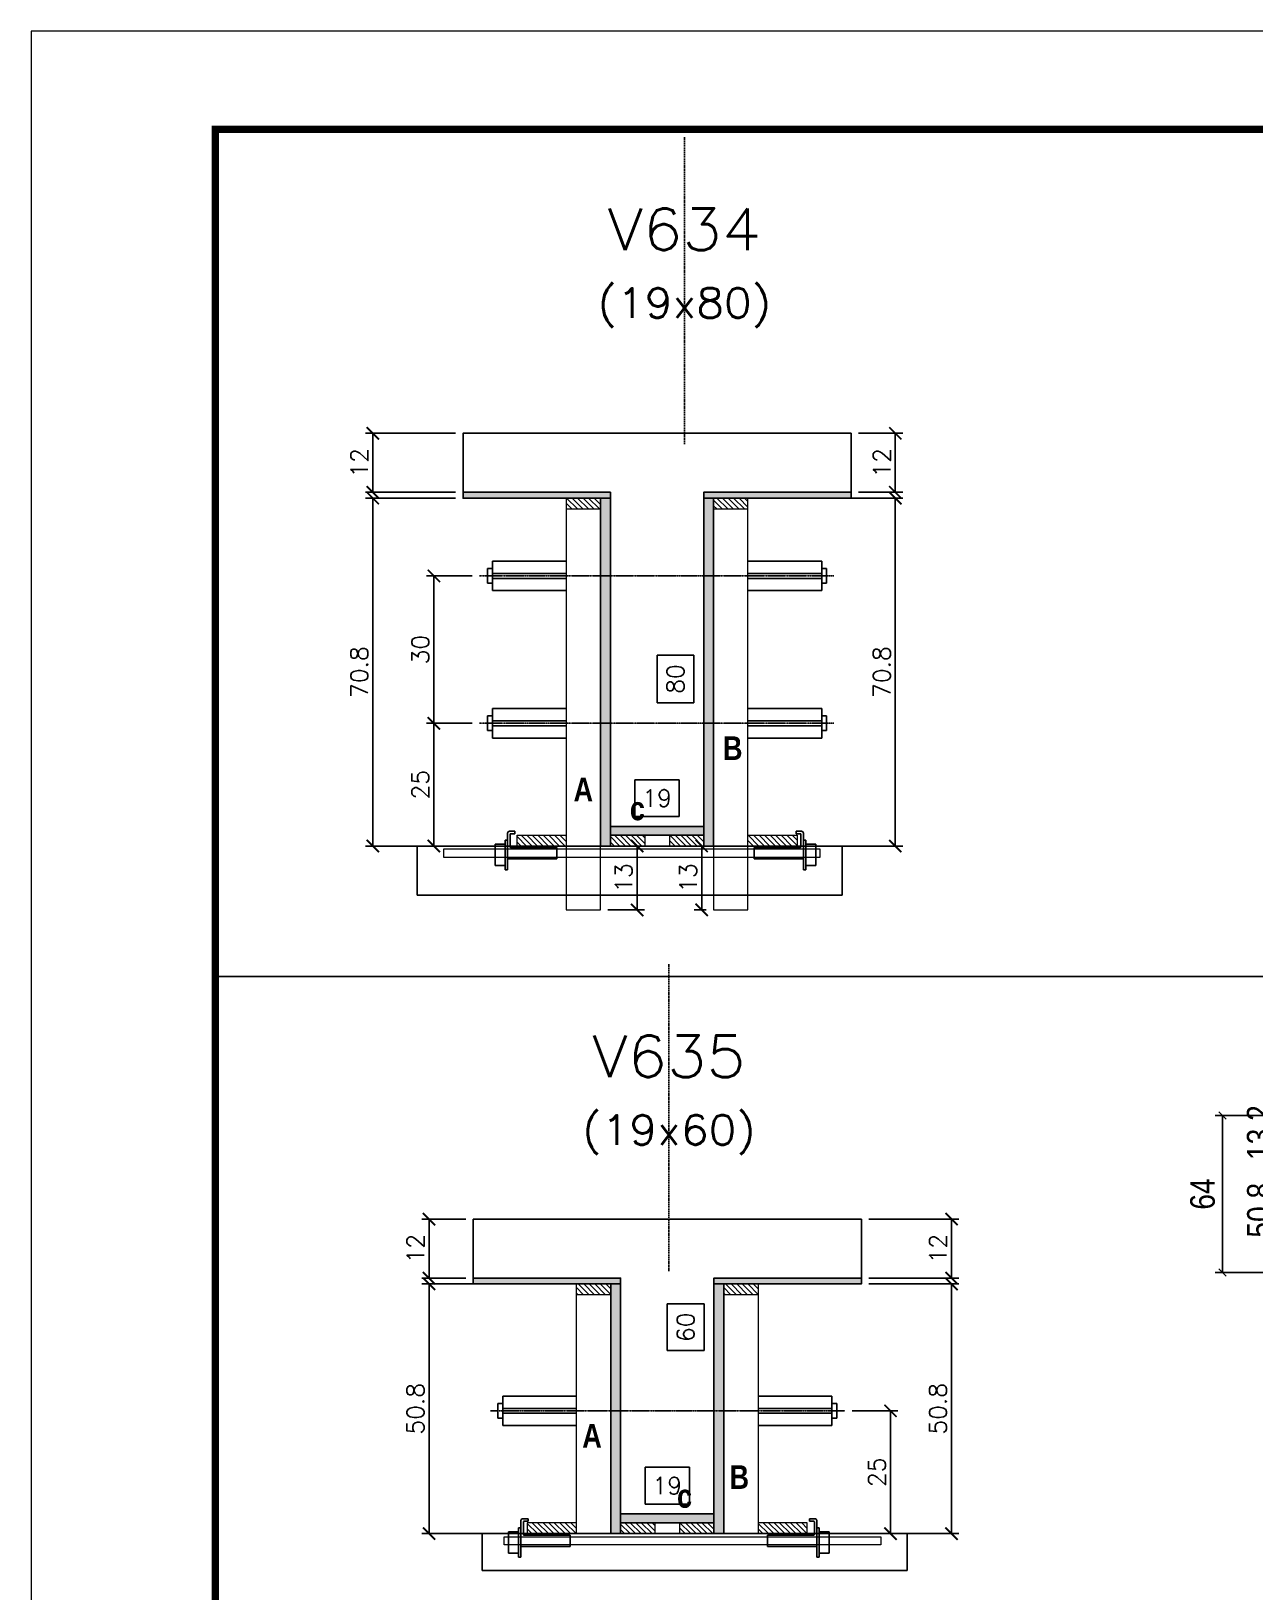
# Model space of a CAD drawing. Extents: x -20960 to -5926, y -2106 to 21915.
# Drawn here: x -10622 to -10124, y 10943 to 11578 of the extents above; entities that cross this region are included whole.
import ezdxf
from ezdxf.enums import TextEntityAlignment as Align

# ---------------------------------------------------------------- set-up
doc = ezdxf.new("R2010")
doc.units = 0
doc.linetypes.add('DASHED', pattern=[0.75, 0.5, -0.25])
doc.linetypes.add('HIDDEN', pattern=[0.375, 0.25, -0.125])
for name, color, linetype in [('barrote', 251, 'Continuous'), ('COTA', 241, 'Continuous'), ('Cota Seção (2x)', 4, 'Continuous'), ('detalhes', 4, 'Continuous'), ('Painéis', 200, 'Continuous'), ('presilha', 1, 'Continuous'), ('TENSOR', 3, 'Continuous'), ('Texto de Titulo', 7, 'Continuous'), ('Texto Qtd Sarr', 242, 'Continuous')]:
    doc.layers.add(name, color=color, linetype=linetype)
for name, color, linetype, lineweight in [('CONCRETO', 251, 'Continuous', 25), ('Folhas', 255, 'Continuous', 9), ('Hachura', 251, 'Continuous', 9), ('Madeira', 126, 'Continuous', 18), ('SARRAFO DE PRESSAO', 251, 'DASHED', 9), ('SCO-___-LAJ', 2, 'Continuous', 0), ('Texto Seção', 7, 'Continuous', 15)]:
    doc.layers.add(name, color=color, linetype=linetype, lineweight=lineweight)
doc.styles.add('COTA TECNICA', font='techl___.ttf', dxfattribs={"height": 10})
doc.styles.add('Romans', font='romans.shx')
doc.styles.add('TECNICA', font='techb___.ttf', dxfattribs={"height": 10})
doc.dimstyles.new('Cota Seção (2x)', dxfattribs={"dimtxt": 7, "dimasz": 5, "dimexe": 3, "dimexo": 3, "dimgap": 2, "dimtad": 3, "dimdec": 1, "dimlfac": 0.5, "dimzin": 12, "dimdsep": 46, "dimtxsty": 'Romans', "dimblk": 'ARCHTICK', "dimcen": 0, "dimclrd": 4, "dimclre": 4, "dimclrt": 1, "dimadec": 1, "dimazin": 3, "dimtfac": 1, "dimtdec": 1, "dimtmove": 0, "dimatfit": 3, "dimldrblk": 'OBLIQUE', "dimfxl": 1, "dimtolj": 1, "dimtzin": 12, "dimarcsym": 0})
doc.dimstyles.new('Cota Seção interna', dxfattribs={"dimtxt": 7, "dimasz": 6, "dimexe": 0.18, "dimexo": 2, "dimgap": -4, "dimtad": 3, "dimdec": 1, "dimlfac": 0.5, "dimzin": 12, "dimdsep": 46, "dimtxsty": 'Romans', "dimblk": 'ARCHTICK', "dimcen": 0.09, "dimse1": 1, "dimse2": 1, "dimsd1": 1, "dimsd2": 1, "dimclrd": 180, "dimclre": 5, "dimclrt": 1, "dimadec": 0, "dimazin": 3, "dimtfac": 1, "dimtdec": 1, "dimtofl": 0, "dimtmove": 0, "dimatfit": 3, "dimldrblk": 'ARCHTICK', "dimfxl": 1, "dimtolj": 1, "dimtzin": 0, "dimarcsym": 0})
doc.dimstyles.new('PAINEL', dxfattribs={"dimtxt": 10, "dimasz": 3, "dimexe": 3, "dimexo": 3, "dimgap": 3, "dimtad": 1, "dimdec": 1, "dimzin": 12, "dimdsep": 46, "dimtxsty": 'COTA TECNICA', "dimblk1": 'OBLIQUE', "dimblk2": 'OBLIQUE', "dimsah": 1, "dimcen": 0.9, "dimclrd": 4, "dimclre": 4, "dimclrt": 240, "dimadec": 1, "dimazin": 3, "dimtfac": 1, "dimtdec": 1, "dimtmove": 0, "dimatfit": 3, "dimfxl": 1, "dimtolj": 1, "dimtzin": 12, "dimarcsym": 0})

# ---------------------------------------------------------------- blocks, each defined once
blk = doc.blocks.new('9999999999')
at = {"layer": 'Folhas'}
blk.add_lwpolyline([(98138.98, 34190.21), (99623.98, 34190.21), (99623.98, 35240.21), (98138.98, 35240.21)], close=True, dxfattribs=at)
at = {"layer": 'Folhas', "color": 30, "const_width": 3}
blk.add_lwpolyline([(98213.98, 34230.21), (99583.98, 34230.21), (99583.98, 35200.21), (98213.98, 35200.21)], close=True, dxfattribs=at)
blk = doc.blocks.new('titulo1')
at = {"layer": 'Defpoints', "color": 252, "linetype": 'HIDDEN', "ltscale": 2}
blk.add_line((0, 0), (0, 125), dxfattribs=at)
at = {"layer": 'Defpoints', "style": 'Romans', "oblique": 15}
blk.add_attdef('FOLHA', text='', height=10, dxfattribs=at).set_placement((0, 15.58), align=Align.MIDDLE_CENTER)
at = {"layer": 'Texto Qtd Sarr', "color": 3, "style": 'Romans', "oblique": 15}
for tag, height, p in [('TITULO', 17, (0, 71.45)), ('SEÇÃO', 12, (0, 41.55))]:
    blk.add_attdef(tag, text='', height=height, dxfattribs=at).set_placement(p, align=Align.MIDDLE_CENTER)
blk = doc.blocks.new('_Oblique')
at = {"color": 0, "linetype": 'ByBlock', "lineweight": -2}
blk.add_line((-0.5, -0.5), (0.5, 0.5), dxfattribs=at)
blk = doc.blocks.new('*D1294')
at = {"layer": 'COTA', "color": 4, "linetype": 'ByBlock', "lineweight": -2, "transparency": 16777216}
for p, q in [((-10096.41, 11123.68), (-10116.85, 11123.68)), ((-10113.85, 11072.88), (-10113.85, 11123.68)), ((-10096.41, 11072.88), (-10116.85, 11072.88))]:
    blk.add_line(p, q, dxfattribs=at)
at = {"layer": 'Defpoints', "color": 0, "linetype": 'ByBlock', "transparency": 16777216}
for p in [(-10113.85, 11123.68), (-10093.41, 11123.68), (-10093.41, 11072.88)]:
    blk.add_point(p, dxfattribs=at)
at = {"layer": 'COTA', "color": 4, "linetype": 'ByBlock', "lineweight": -2, "transparency": 16777216, "xscale": 3, "yscale": 3, "zscale": 3}
for p, rotation in [((-10113.85, 11123.68), 90), ((-10113.85, 11072.88), 270)]:
    blk.add_blockref('_Oblique', p, dxfattribs=dict(at, rotation=rotation))
at = {"layer": 'COTA', "color": 240, "linetype": 'ByBlock', "transparency": 16777216, "insert": (-10121.98, 11098.28), "char_height": 10, "attachment_point": 5, "rotation": 90, "style": 'COTA TECNICA'}
blk.add_mtext('\\A1;50.8', dxfattribs=at)
blk = doc.blocks.new('*D1295')
at = {"layer": 'COTA', "color": 4, "linetype": 'ByBlock', "lineweight": -2, "transparency": 16777216}
for p, q in [((-10096.41, 11136.88), (-10116.85, 11136.88)), ((-10113.85, 11123.68), (-10113.85, 11136.88)), ((-10096.41, 11123.68), (-10116.85, 11123.68))]:
    blk.add_line(p, q, dxfattribs=at)
at = {"layer": 'Defpoints', "color": 0, "linetype": 'ByBlock', "transparency": 16777216}
for p in [(-10113.85, 11136.88), (-10093.41, 11136.88), (-10093.41, 11123.68)]:
    blk.add_point(p, dxfattribs=at)
at = {"layer": 'COTA', "color": 4, "linetype": 'ByBlock', "lineweight": -2, "transparency": 16777216, "xscale": 3, "yscale": 3, "zscale": 3}
for p, rotation in [((-10113.85, 11136.88), 90), ((-10113.85, 11123.68), 270)]:
    blk.add_blockref('_Oblique', p, dxfattribs=dict(at, rotation=rotation))
at = {"layer": 'COTA', "color": 240, "linetype": 'ByBlock', "transparency": 16777216, "insert": (-10122.06, 11129.88), "char_height": 10, "attachment_point": 5, "rotation": 90, "style": 'COTA TECNICA'}
blk.add_mtext('\\A1;13.2', dxfattribs=at)
blk = doc.blocks.new('*D1377')
at = {"layer": 'COTA', "color": 4, "lineweight": -2, "transparency": 16777216}
for p, q in [((-10096.41, 11136.88), (-10140.03, 11136.88)), ((-10137.03, 11072.88), (-10137.03, 11136.88)), ((-10096.41, 11072.88), (-10140.03, 11072.88))]:
    blk.add_line(p, q, dxfattribs=at)
at = {"layer": 'Defpoints', "color": 0, "transparency": 16777216}
for p in [(-10137.03, 11136.88), (-10093.41, 11136.88), (-10093.41, 11072.88)]:
    blk.add_point(p, dxfattribs=at)
at = {"layer": 'COTA', "color": 4, "lineweight": -2, "transparency": 16777216, "xscale": 3, "yscale": 3, "zscale": 3}
for p, rotation in [((-10137.03, 11136.88), 90), ((-10137.03, 11072.88), 270)]:
    blk.add_blockref('_Oblique', p, dxfattribs=dict(at, rotation=rotation))
at = {"layer": 'COTA', "color": 240, "transparency": 16777216, "insert": (-10145.13, 11104.88), "char_height": 10, "attachment_point": 5, "rotation": 90, "style": 'COTA TECNICA'}
blk.add_mtext('\\A1;64', dxfattribs=at)
blk = doc.blocks.new('_ArchTick')
at = {"color": 0, "linetype": 'ByBlock', "const_width": 0.15}
blk.add_lwpolyline([(-0.5, -0.5), (0.5, 0.5)], dxfattribs=at)
blk = doc.blocks.new('*D1273')
at = {"layer": 'COTA', "color": 4, "lineweight": -2, "transparency": 16777216}
for p, q in [((-10449.22, 11388.13), (-10485.94, 11388.13)), ((-10482.94, 11246.53), (-10482.94, 11388.13)), ((-10431.62, 11246.53), (-10485.94, 11246.53))]:
    blk.add_line(p, q, dxfattribs=at)
at = {"layer": 'Defpoints', "color": 0, "transparency": 16777216}
for p in [(-10482.94, 11388.13), (-10446.22, 11388.13), (-10428.62, 11246.53)]:
    blk.add_point(p, dxfattribs=at)
at = {"layer": 'COTA', "color": 4, "lineweight": -2, "transparency": 16777216, "xscale": 5, "yscale": 5, "zscale": 5}
for p, rotation in [((-10482.94, 11388.13), 90), ((-10482.94, 11246.53), 270)]:
    blk.add_blockref('_ArchTick', p, dxfattribs=dict(at, rotation=rotation))
at = {"layer": 'COTA', "color": 1, "transparency": 16777216, "insert": (-10488.44, 11317.33), "char_height": 7, "attachment_point": 5, "rotation": 90, "style": 'Romans'}
blk.add_mtext('\\A1;70.8', dxfattribs=at)
blk = doc.blocks.new('*D1274')
at = {"layer": 'COTA', "color": 4, "lineweight": -2, "transparency": 16777216}
for p, q in [((-10449.22, 11414.53), (-10485.94, 11414.53)), ((-10482.94, 11390.53), (-10482.94, 11414.53)), ((-10449.22, 11390.53), (-10485.94, 11390.53))]:
    blk.add_line(p, q, dxfattribs=at)
at = {"layer": 'Defpoints', "color": 0, "transparency": 16777216}
for p in [(-10482.94, 11414.53), (-10446.22, 11414.53), (-10446.22, 11390.53)]:
    blk.add_point(p, dxfattribs=at)
at = {"layer": 'COTA', "color": 4, "lineweight": -2, "transparency": 16777216, "xscale": 5, "yscale": 5, "zscale": 5}
for p, rotation in [((-10482.94, 11414.53), 90), ((-10482.94, 11390.53), 270)]:
    blk.add_blockref('_ArchTick', p, dxfattribs=dict(at, rotation=rotation))
at = {"layer": 'COTA', "color": 1, "transparency": 16777216, "insert": (-10488.44, 11402.53), "char_height": 7, "attachment_point": 5, "rotation": 90, "style": 'Romans'}
blk.add_mtext('\\A1;12', dxfattribs=at)
blk = doc.blocks.new('*D1275')
at = {"layer": 'Cota Seção (2x)', "color": 180, "lineweight": -2, "transparency": 16777216}
for p, q in [((-10352.22, 11324.19), (-10367.22, 11324.19)), ((-10367.22, 11324.19), (-10367.22, 11304.86)), ((-10352.22, 11304.86), (-10352.22, 11324.19)), ((-10367.22, 11304.86), (-10352.22, 11304.86))]:
    blk.add_line(p, q, dxfattribs=at)
at = {"layer": 'Defpoints', "color": 0, "transparency": 16777216}
for p in [(-10386.22, 11414.53), (-10348.22, 11414.53), (-10386.22, 11254.53)]:
    blk.add_point(p, dxfattribs=at)
at = {"layer": 'Cota Seção (2x)', "color": 1, "transparency": 16777216, "insert": (-10359.72, 11314.53), "char_height": 7, "attachment_point": 5, "rotation": 90, "style": 'Romans'}
blk.add_mtext('\\A1;80', dxfattribs=at)
blk = doc.blocks.new('PRESILHA METÁLICA 1')
at = {"layer": 'presilha'}
for p, q in [((7.5, 10.64), (7.5, 19.86)), ((12, 21), (8.64, 21)), ((12, 19.5), (9.57, 19.5)), ((12, 21), (12, 19.5)), ((0, 13), (6, 13)), ((0, 13), (0, 0)), ((6, 15.5), (7.5, 15.5)), ((6, -2.5), (6, 15.5)), ((6, 13), (6, 0)), ((7.5, 15.5), (7.5, -2.5)), ((9, 11.57), (9, 18.93)), ((37.5, 11), (9.57, 11)), ((37.5, 11), (37.5, 4.1)), ((6, 0), (0, 0)), ((37.5, 4.1), (7.5, 4.1)), ((7.5, -2.5), (6, -2.5))]:
    blk.add_line(p, q, dxfattribs=at)
for centre, radius, start, end in [((8.64, 19.86), 1.14, 90, 180), ((9.57, 18.93), 0.57, 90, 180), ((9.57, 11.57), 0.57, 180, 270)]:
    blk.add_arc(centre, radius, start, end, dxfattribs=at)
blk = doc.blocks.new('*D1276')
at = {"layer": 'Cota Seção (2x)', "color": 180, "lineweight": -2, "transparency": 16777216}
for p, q in [((-10358.23, 11273.53), (-10376.23, 11273.53)), ((-10376.23, 11273.53), (-10376.23, 11258.53)), ((-10358.23, 11258.53), (-10358.23, 11273.53)), ((-10376.23, 11258.53), (-10358.23, 11258.53))]:
    blk.add_line(p, q, dxfattribs=at)
at = {"layer": 'Defpoints', "color": 0, "transparency": 16777216}
for p in [(-10386.22, 11254.53), (-10386.22, 11246.53), (-10348.23, 11246.53)]:
    blk.add_point(p, dxfattribs=at)
at = {"layer": 'Cota Seção (2x)', "color": 1, "transparency": 16777216, "insert": (-10367.23, 11266.03), "char_height": 7, "attachment_point": 5, "style": 'Romans'}
blk.add_mtext('\\A1;19', dxfattribs=at)
blk = doc.blocks.new('*D1277')
at = {"layer": 'COTA', "color": 4, "lineweight": -2, "transparency": 16777216}
for p, q in [((-10327.22, 11388.13), (-10267.25, 11388.13)), ((-10270.25, 11388.13), (-10270.25, 11246.53)), ((-10327.22, 11246.53), (-10267.25, 11246.53))]:
    blk.add_line(p, q, dxfattribs=at)
at = {"layer": 'Defpoints', "color": 0, "transparency": 16777216}
for p in [(-10330.22, 11388.13), (-10330.22, 11246.53), (-10270.25, 11246.53)]:
    blk.add_point(p, dxfattribs=at)
at = {"layer": 'COTA', "color": 4, "lineweight": -2, "transparency": 16777216, "xscale": 5, "yscale": 5, "zscale": 5}
for p, rotation in [((-10270.25, 11388.13), 90), ((-10270.25, 11246.53), 270)]:
    blk.add_blockref('_ArchTick', p, dxfattribs=dict(at, rotation=rotation))
at = {"layer": 'COTA', "color": 1, "transparency": 16777216, "insert": (-10275.75, 11317.33), "char_height": 7, "attachment_point": 5, "rotation": 90, "style": 'Romans'}
blk.add_mtext('\\A1;70.8', dxfattribs=at)
blk = doc.blocks.new('*D1278')
at = {"layer": 'COTA', "color": 4, "lineweight": -2, "transparency": 16777216}
for p, q in [((-10442.53, 11296.5), (-10461.08, 11296.5)), ((-10458.08, 11296.5), (-10458.08, 11246.53)), ((-10442.53, 11246.53), (-10461.08, 11246.53))]:
    blk.add_line(p, q, dxfattribs=at)
at = {"layer": 'Defpoints', "color": 0, "transparency": 16777216}
for p in [(-10439.53, 11296.5), (-10458.08, 11246.53), (-10439.53, 11246.53)]:
    blk.add_point(p, dxfattribs=at)
at = {"layer": 'COTA', "color": 4, "lineweight": -2, "transparency": 16777216, "xscale": 5, "yscale": 5, "zscale": 5}
for p, rotation in [((-10458.08, 11296.5), 90), ((-10458.08, 11246.53), 270)]:
    blk.add_blockref('_ArchTick', p, dxfattribs=dict(at, rotation=rotation))
at = {"layer": 'COTA', "color": 1, "transparency": 16777216, "insert": (-10463.58, 11271.51), "char_height": 7, "attachment_point": 5, "rotation": 90, "style": 'Romans'}
blk.add_mtext('\\A1;25', dxfattribs=at)
blk = doc.blocks.new('*D1386')
at = {"layer": 'COTA', "color": 4, "lineweight": -2, "transparency": 16777216}
for p, q in [((-10285.23, 11414.53), (-10267.25, 11414.53)), ((-10270.25, 11390.53), (-10270.25, 11414.53)), ((-10285.23, 11390.53), (-10267.25, 11390.53))]:
    blk.add_line(p, q, dxfattribs=at)
at = {"layer": 'Defpoints', "color": 0, "transparency": 16777216}
for p in [(-10288.23, 11414.53), (-10270.25, 11414.53), (-10288.23, 11390.53)]:
    blk.add_point(p, dxfattribs=at)
at = {"layer": 'COTA', "color": 4, "lineweight": -2, "transparency": 16777216, "xscale": 5, "yscale": 5, "zscale": 5}
for p, rotation in [((-10270.25, 11414.53), 90), ((-10270.25, 11390.53), 270)]:
    blk.add_blockref('_ArchTick', p, dxfattribs=dict(at, rotation=rotation))
at = {"layer": 'COTA', "color": 1, "transparency": 16777216, "insert": (-10275.75, 11402.53), "char_height": 7, "attachment_point": 5, "rotation": 90, "style": 'Romans'}
blk.add_mtext('\\A1;12', dxfattribs=at)
blk = doc.blocks.new('*D1407')
at = {"layer": 'COTA', "color": 4, "lineweight": -2, "transparency": 16777216}
for p, q in [((-10347.22, 11246.53), (-10352.07, 11246.53)), ((-10349.07, 11246.53), (-10349.07, 11220.53)), ((-10347.22, 11220.53), (-10352.07, 11220.53))]:
    blk.add_line(p, q, dxfattribs=at)
at = {"layer": 'Defpoints', "color": 0, "transparency": 16777216}
for p in [(-10344.22, 11246.53), (-10349.07, 11220.53), (-10344.22, 11220.53)]:
    blk.add_point(p, dxfattribs=at)
at = {"layer": 'COTA', "color": 4, "lineweight": -2, "transparency": 16777216, "xscale": 5, "yscale": 5, "zscale": 5}
for p, rotation in [((-10349.07, 11246.53), 90), ((-10349.07, 11220.53), 270)]:
    blk.add_blockref('_ArchTick', p, dxfattribs=dict(at, rotation=rotation))
at = {"layer": 'COTA', "color": 1, "transparency": 16777216, "insert": (-10354.57, 11233.53), "char_height": 7, "attachment_point": 5, "rotation": 90, "style": 'Romans'}
blk.add_mtext('\\A1;13', dxfattribs=at)
blk = doc.blocks.new('*D1408')
at = {"layer": 'COTA', "color": 4, "lineweight": -2, "transparency": 16777216}
for p, q in [((-10387.22, 11246.53), (-10372.34, 11246.53)), ((-10375.34, 11246.53), (-10375.34, 11220.53)), ((-10387.22, 11220.53), (-10372.34, 11220.53))]:
    blk.add_line(p, q, dxfattribs=at)
at = {"layer": 'Defpoints', "color": 0, "transparency": 16777216}
for p in [(-10390.22, 11246.53), (-10390.22, 11220.53), (-10375.34, 11220.53)]:
    blk.add_point(p, dxfattribs=at)
at = {"layer": 'COTA', "color": 4, "lineweight": -2, "transparency": 16777216, "xscale": 5, "yscale": 5, "zscale": 5}
for p, rotation in [((-10375.34, 11246.53), 90), ((-10375.34, 11220.53), 270)]:
    blk.add_blockref('_ArchTick', p, dxfattribs=dict(at, rotation=rotation))
at = {"layer": 'COTA', "color": 1, "transparency": 16777216, "insert": (-10380.84, 11233.53), "char_height": 7, "attachment_point": 5, "rotation": 90, "style": 'Romans'}
blk.add_mtext('\\A1;13', dxfattribs=at)
blk = doc.blocks.new('*D1301')
at = {"layer": 'COTA', "color": 4, "lineweight": -2, "transparency": 16777216}
for p, q in [((-10442.53, 11356.5), (-10461.08, 11356.5)), ((-10458.08, 11356.5), (-10458.08, 11296.5)), ((-10442.53, 11296.5), (-10461.08, 11296.5))]:
    blk.add_line(p, q, dxfattribs=at)
at = {"layer": 'Defpoints', "color": 0, "transparency": 16777216}
for p in [(-10439.53, 11356.5), (-10458.08, 11296.5), (-10439.53, 11296.5)]:
    blk.add_point(p, dxfattribs=at)
at = {"layer": 'COTA', "color": 4, "lineweight": -2, "transparency": 16777216, "xscale": 5, "yscale": 5, "zscale": 5}
for p, rotation in [((-10458.08, 11356.5), 90), ((-10458.08, 11296.5), 270)]:
    blk.add_blockref('_ArchTick', p, dxfattribs=dict(at, rotation=rotation))
at = {"layer": 'COTA', "color": 1, "transparency": 16777216, "insert": (-10463.58, 11326.5), "char_height": 7, "attachment_point": 5, "rotation": 90, "style": 'Romans'}
blk.add_mtext('\\A1;30', dxfattribs=at)
blk = doc.blocks.new('*D1302')
at = {"layer": 'COTA', "color": 4, "lineweight": -2, "transparency": 16777216}
for p, q in [((-10281.08, 11068.25), (-10244.36, 11068.25)), ((-10247.36, 10966.65), (-10247.36, 11068.25)), ((-10298.68, 10966.65), (-10244.36, 10966.65))]:
    blk.add_line(p, q, dxfattribs=at)
at = {"layer": 'Defpoints', "color": 0, "transparency": 16777216}
for p in [(-10284.08, 11068.25), (-10247.36, 11068.25), (-10301.68, 10966.65)]:
    blk.add_point(p, dxfattribs=at)
at = {"layer": 'COTA', "color": 4, "lineweight": -2, "transparency": 16777216, "xscale": 5, "yscale": 5, "zscale": 5}
for p, rotation in [((-10247.36, 11068.25), 90), ((-10247.36, 10966.65), 270)]:
    blk.add_blockref('_ArchTick', p, dxfattribs=dict(at, rotation=rotation))
at = {"layer": 'COTA', "color": 1, "transparency": 16777216, "insert": (-10252.86, 11017.45), "char_height": 7, "attachment_point": 5, "rotation": 90, "style": 'Romans'}
blk.add_mtext('\\A1;50.8', dxfattribs=at)
blk = doc.blocks.new('*D1303')
at = {"layer": 'COTA', "color": 4, "lineweight": -2, "transparency": 16777216}
for p, q in [((-10281.08, 11094.65), (-10244.36, 11094.65)), ((-10247.36, 11070.65), (-10247.36, 11094.65)), ((-10281.08, 11070.65), (-10244.36, 11070.65))]:
    blk.add_line(p, q, dxfattribs=at)
at = {"layer": 'Defpoints', "color": 0, "transparency": 16777216}
for p in [(-10284.08, 11094.65), (-10247.36, 11094.65), (-10284.08, 11070.65)]:
    blk.add_point(p, dxfattribs=at)
at = {"layer": 'COTA', "color": 4, "lineweight": -2, "transparency": 16777216, "xscale": 5, "yscale": 5, "zscale": 5}
for p, rotation in [((-10247.36, 11094.65), 90), ((-10247.36, 11070.65), 270)]:
    blk.add_blockref('_ArchTick', p, dxfattribs=dict(at, rotation=rotation))
at = {"layer": 'COTA', "color": 1, "transparency": 16777216, "insert": (-10252.86, 11082.65), "char_height": 7, "attachment_point": 5, "rotation": 90, "style": 'Romans'}
blk.add_mtext('\\A1;12', dxfattribs=at)
blk = doc.blocks.new('*D1304')
at = {"layer": 'Cota Seção (2x)', "color": 180, "lineweight": -2, "transparency": 16777216}
for p, q in [((-10348.08, 11060.15), (-10363.08, 11060.15)), ((-10363.08, 11060.15), (-10363.08, 11041.15)), ((-10348.08, 11041.15), (-10348.08, 11060.15)), ((-10363.08, 11041.15), (-10348.08, 11041.15))]:
    blk.add_line(p, q, dxfattribs=at)
at = {"layer": 'Defpoints', "color": 0, "transparency": 16777216}
for p in [(-10344.08, 11094.65), (-10344.08, 11094.65), (-10344.08, 10974.65)]:
    blk.add_point(p, dxfattribs=at)
at = {"layer": 'Cota Seção (2x)', "color": 1, "transparency": 16777216, "insert": (-10355.58, 11050.65), "char_height": 7, "attachment_point": 5, "rotation": 90, "style": 'Romans'}
blk.add_mtext('\\A1;60', dxfattribs=at)
blk = doc.blocks.new('*D1305')
at = {"layer": 'Cota Seção (2x)', "color": 180, "lineweight": -2, "transparency": 16777216}
for p, q in [((-10354.08, 10993.65), (-10372.08, 10993.65)), ((-10372.08, 10993.65), (-10372.08, 10978.65)), ((-10354.08, 10978.65), (-10354.08, 10993.65)), ((-10372.08, 10978.65), (-10354.08, 10978.65))]:
    blk.add_line(p, q, dxfattribs=at)
at = {"layer": 'Defpoints', "color": 0, "transparency": 16777216}
for p in [(-10344.08, 10974.65), (-10382.08, 10966.65), (-10344.08, 10966.65)]:
    blk.add_point(p, dxfattribs=at)
at = {"layer": 'Cota Seção (2x)', "color": 1, "transparency": 16777216, "insert": (-10363.08, 10986.15), "char_height": 7, "attachment_point": 5, "style": 'Romans'}
blk.add_mtext('\\A1;19', dxfattribs=at)
blk = doc.blocks.new('*D1306')
at = {"layer": 'COTA', "color": 4, "lineweight": -2, "transparency": 16777216}
for p, q in [((-10403.08, 11068.25), (-10463.05, 11068.25)), ((-10460.05, 11068.25), (-10460.05, 10966.65)), ((-10403.08, 10966.65), (-10463.05, 10966.65))]:
    blk.add_line(p, q, dxfattribs=at)
at = {"layer": 'Defpoints', "color": 0, "transparency": 16777216}
for p in [(-10400.08, 11068.25), (-10460.05, 10966.65), (-10400.08, 10966.65)]:
    blk.add_point(p, dxfattribs=at)
at = {"layer": 'COTA', "color": 4, "lineweight": -2, "transparency": 16777216, "xscale": 5, "yscale": 5, "zscale": 5}
for p, rotation in [((-10460.05, 11068.25), 90), ((-10460.05, 10966.65), 270)]:
    blk.add_blockref('_ArchTick', p, dxfattribs=dict(at, rotation=rotation))
at = {"layer": 'COTA', "color": 1, "transparency": 16777216, "insert": (-10465.55, 11017.45), "char_height": 7, "attachment_point": 5, "rotation": 90, "style": 'Romans'}
blk.add_mtext('\\A1;50.8', dxfattribs=at)
blk = doc.blocks.new('*D1307')
at = {"layer": 'COTA', "color": 4, "lineweight": -2, "transparency": 16777216}
for p, q in [((-10287.77, 11016.62), (-10269.22, 11016.62)), ((-10272.22, 11016.62), (-10272.22, 10966.65)), ((-10287.77, 10966.65), (-10269.22, 10966.65))]:
    blk.add_line(p, q, dxfattribs=at)
at = {"layer": 'Defpoints', "color": 0, "transparency": 16777216}
for p in [(-10290.77, 11016.62), (-10290.77, 10966.65), (-10272.22, 10966.65)]:
    blk.add_point(p, dxfattribs=at)
at = {"layer": 'COTA', "color": 4, "lineweight": -2, "transparency": 16777216, "xscale": 5, "yscale": 5, "zscale": 5}
for p, rotation in [((-10272.22, 11016.62), 90), ((-10272.22, 10966.65), 270)]:
    blk.add_blockref('_ArchTick', p, dxfattribs=dict(at, rotation=rotation))
at = {"layer": 'COTA', "color": 1, "transparency": 16777216, "insert": (-10277.72, 10991.63), "char_height": 7, "attachment_point": 5, "rotation": 90, "style": 'Romans'}
blk.add_mtext('\\A1;25', dxfattribs=at)
blk = doc.blocks.new('*D1308')
at = {"layer": 'COTA', "color": 4, "lineweight": -2, "transparency": 16777216}
for p, q in [((-10445.08, 11094.65), (-10463.05, 11094.65)), ((-10460.05, 11070.65), (-10460.05, 11094.65)), ((-10445.08, 11070.65), (-10463.05, 11070.65))]:
    blk.add_line(p, q, dxfattribs=at)
at = {"layer": 'Defpoints', "color": 0, "transparency": 16777216}
for p in [(-10460.05, 11094.65), (-10442.08, 11094.65), (-10442.08, 11070.65)]:
    blk.add_point(p, dxfattribs=at)
at = {"layer": 'COTA', "color": 4, "lineweight": -2, "transparency": 16777216, "xscale": 5, "yscale": 5, "zscale": 5}
for p, rotation in [((-10460.05, 11094.65), 90), ((-10460.05, 11070.65), 270)]:
    blk.add_blockref('_ArchTick', p, dxfattribs=dict(at, rotation=rotation))
at = {"layer": 'COTA', "color": 1, "transparency": 16777216, "insert": (-10465.55, 11082.65), "char_height": 7, "attachment_point": 5, "rotation": 90, "style": 'Romans'}
blk.add_mtext('\\A1;12', dxfattribs=at)

msp = doc.modelspace()

# ---------------------------------------------------------------- hatches: boundary and pattern name
at = {"layer": 'Hachura'}
h = msp.add_hatch(color=256, dxfattribs=at)
h.dxf.hatch_style = 1
h.paths.add_polyline_path([(-10386.22, 11388.13), (-10386.22, 11390.53), (-10446.22, 11390.53), (-10446.22, 11388.13)])
h = msp.add_hatch(color=256, dxfattribs=at)
h.dxf.hatch_style = 1
h.paths.add_polyline_path([(-10348.23, 11388.13), (-10348.23, 11390.53), (-10288.23, 11390.53), (-10288.23, 11388.13)])
h = msp.add_hatch(dxfattribs=at)
h.set_pattern_fill('ANSI31', color=256, scale=0.5, angle=270, style=0)
h.set_pattern_definition([(315, (12561.5937, 3080.4842), (1.12253202, 1.12253202), [])])
h.paths.add_polyline_path([(-10390.22, 11383.73), (-10390.22, 11388.13), (-10404.22, 11388.13), (-10404.22, 11383.73)])
h = msp.add_hatch(color=256, dxfattribs=at)
h.dxf.hatch_style = 1
h.paths.add_polyline_path([(-10390.22, 11388.13), (-10386.22, 11388.13), (-10386.22, 11246.53), (-10390.22, 11246.53)])
h = msp.add_hatch(color=256, dxfattribs=at)
h.dxf.hatch_style = 1
h.paths.add_polyline_path([(-10348.22, 11388.13), (-10344.22, 11388.13), (-10344.22, 11246.53), (-10348.22, 11246.53)])
h = msp.add_hatch(dxfattribs=at)
h.set_pattern_fill('ANSI31', color=256, scale=0.5, angle=270, style=0)
h.set_pattern_definition([(315, (12501.5937, 3080.4842), (1.12253202, 1.12253202), [])])
h.paths.add_polyline_path([(-10330.22, 11383.73), (-10330.22, 11388.13), (-10344.22, 11388.13), (-10344.22, 11383.73)])
h = msp.add_hatch(dxfattribs=at)
h.set_pattern_fill('ANSI31', color=256, scale=0.5, angle=270, style=0)
h.set_pattern_definition([(315, (12561.5937, 3016.8842), (1.12253202, 1.12253202), [])])
h.paths.add_polyline_path([(-10424.22, 11246.53), (-10424.22, 11250.93), (-10404.22, 11250.93), (-10404.22, 11246.53)])
h = msp.add_hatch(color=256, dxfattribs=at)
h.dxf.hatch_style = 1
h.paths.add_polyline_path([(-10348.23, 11250.93), (-10348.23, 11254.53), (-10386.22, 11254.53), (-10386.22, 11250.93)])
h = msp.add_hatch(dxfattribs=at)
h.set_pattern_fill('ANSI31', color=256, scale=0.5, angle=270, style=0)
h.set_pattern_definition([(315, (12570.3937, 3016.8842), (1.12253202, 1.12253202), [])])
h.paths.add_polyline_path([(-10386.22, 11246.53), (-10386.22, 11250.93), (-10372.22, 11250.93), (-10372.22, 11246.53)])
h = msp.add_hatch(dxfattribs=at)
h.set_pattern_fill('ANSI31', color=256, scale=0.5, angle=270, style=0)
h.set_pattern_definition([(315, (12570.3958, 3016.8842), (1.12253202, 1.12253202), [])])
h.paths.add_polyline_path([(-10348.23, 11246.53), (-10348.23, 11250.93), (-10362.23, 11250.93), (-10362.23, 11246.53)])
h = msp.add_hatch(dxfattribs=at)
h.set_pattern_fill('ANSI31', color=256, scale=0.5, angle=270, style=0)
h.set_pattern_definition([(315, (12467.5937, 3016.8842), (1.12253202, 1.12253202), [])])
h.paths.add_polyline_path([(-10330.22, 11246.53), (-10330.22, 11250.93), (-10310.22, 11250.93), (-10310.22, 11246.53)])
h = msp.add_hatch(color=256, dxfattribs=at)
h.dxf.hatch_style = 1
h.paths.add_polyline_path([(-10382.08, 11068.25), (-10382.08, 11070.65), (-10442.08, 11070.65), (-10442.08, 11068.25)])
h = msp.add_hatch(dxfattribs=at)
h.set_pattern_fill('ANSI31', color=256, scale=0.5, angle=270, style=0)
h.set_pattern_definition([(315, (12505.7424, 2760.6022), (1.12253202, 1.12253202), [])])
h.paths.add_polyline_path([(-10400.08, 11063.85), (-10400.08, 11068.25), (-10386.08, 11068.25), (-10386.08, 11063.85)])
h = msp.add_hatch(color=256, dxfattribs=at)
h.dxf.hatch_style = 1
h.paths.add_polyline_path([(-10382.08, 11068.25), (-10386.08, 11068.25), (-10386.08, 10966.65), (-10382.08, 10966.65)])
h = msp.add_hatch(color=256, dxfattribs=at)
h.dxf.hatch_style = 1
h.paths.add_polyline_path([(-10344.08, 11068.25), (-10344.08, 11070.65), (-10284.08, 11070.65), (-10284.08, 11068.25)])
h = msp.add_hatch(color=256, dxfattribs=at)
h.dxf.hatch_style = 1
h.paths.add_polyline_path([(-10340.08, 11068.25), (-10344.08, 11068.25), (-10344.08, 10966.65), (-10340.08, 10966.65)])
h = msp.add_hatch(dxfattribs=at)
h.set_pattern_fill('ANSI31', color=256, scale=0.5, angle=270, style=0)
h.set_pattern_definition([(315, (12565.7424, 2760.6022), (1.12253202, 1.12253202), [])])
h.paths.add_polyline_path([(-10340.08, 11063.85), (-10340.08, 11068.25), (-10326.08, 11068.25), (-10326.08, 11063.85)])
h = msp.add_hatch(dxfattribs=at)
h.set_pattern_fill('ANSI31', color=256, scale=0.5, angle=270, style=0)
h.set_pattern_definition([(315, (12471.7424, 2737.0022), (1.12253202, 1.12253202), [])])
h.paths.add_polyline_path([(-10400.08, 10966.65), (-10400.08, 10971.05), (-10420.08, 10971.05), (-10420.08, 10966.65)])
h = msp.add_hatch(color=256, dxfattribs=at)
h.dxf.hatch_style = 1
h.paths.add_polyline_path([(-10382.08, 10971.05), (-10382.08, 10974.65), (-10344.08, 10974.65), (-10344.08, 10971.05)])
h = msp.add_hatch(dxfattribs=at)
h.set_pattern_fill('ANSI31', color=256, scale=0.5, angle=270, style=0)
h.set_pattern_definition([(315, (12574.5445, 2737.0022), (1.12253202, 1.12253202), [])])
h.paths.add_polyline_path([(-10382.08, 10966.65), (-10382.08, 10971.05), (-10368.08, 10971.05), (-10368.08, 10966.65)])
h = msp.add_hatch(dxfattribs=at)
h.set_pattern_fill('ANSI31', color=256, scale=0.5, angle=270, style=0)
h.set_pattern_definition([(315, (12574.5424, 2737.0022), (1.12253202, 1.12253202), [])])
h.paths.add_polyline_path([(-10344.08, 10966.65), (-10344.08, 10971.05), (-10358.08, 10971.05), (-10358.08, 10966.65)])
h = msp.add_hatch(dxfattribs=at)
h.set_pattern_fill('ANSI31', color=256, scale=0.5, angle=270, style=0)
h.set_pattern_definition([(315, (12565.7424, 2737.0022), (1.12253202, 1.12253202), [])])
h.paths.add_polyline_path([(-10306.08, 10966.65), (-10306.08, 10971.05), (-10326.08, 10971.05), (-10326.08, 10966.65)])

# ---------------------------------------------------------------- linework, layer by layer
at = {"ltscale": 3}
for p, q in [((-10436.22, 11359.5), (-10436.22, 11353.5)), ((-10436.22, 11359.5), (-10434.22, 11359.5)), ((-10434.22, 11362.5), (-10434.22, 11350.5)), ((-10434.22, 11362.5), (-10404.22, 11362.5)), ((-10300.22, 11362.5), (-10330.22, 11362.5)), ((-10300.22, 11362.5), (-10300.22, 11350.5)), ((-10300.22, 11359.5), (-10298.22, 11359.5)), ((-10298.22, 11359.5), (-10298.22, 11353.5)), ((-10434.22, 11353.5), (-10436.22, 11353.5)), ((-10404.22, 11357.5), (-10434.22, 11357.5)), ((-10404.22, 11355.5), (-10434.22, 11355.5)), ((-10330.22, 11357.5), (-10300.22, 11357.5)), ((-10330.22, 11355.5), (-10300.22, 11355.5)), ((-10300.22, 11353.5), (-10298.22, 11353.5)), ((-10434.22, 11350.5), (-10404.22, 11350.5)), ((-10300.22, 11350.5), (-10330.22, 11350.5)), ((-10434.22, 11302.5), (-10434.22, 11290.5)), ((-10434.22, 11302.5), (-10404.22, 11302.5)), ((-10300.22, 11302.5), (-10330.22, 11302.5)), ((-10300.22, 11302.5), (-10300.22, 11290.5)), ((-10436.22, 11299.5), (-10436.22, 11293.5)), ((-10436.22, 11299.5), (-10434.22, 11299.5)), ((-10404.22, 11297.5), (-10434.22, 11297.5)), ((-10404.22, 11295.5), (-10434.22, 11295.5)), ((-10330.22, 11297.5), (-10300.22, 11297.5)), ((-10330.22, 11295.5), (-10300.22, 11295.5)), ((-10300.22, 11299.5), (-10298.22, 11299.5)), ((-10298.22, 11299.5), (-10298.22, 11293.5)), ((-10434.22, 11293.5), (-10436.22, 11293.5)), ((-10434.22, 11290.5), (-10404.22, 11290.5)), ((-10300.22, 11290.5), (-10330.22, 11290.5)), ((-10300.22, 11293.5), (-10298.22, 11293.5)), ((-10430.08, 11022.62), (-10430.08, 11010.62)), ((-10430.08, 11022.62), (-10400.08, 11022.62)), ((-10296.08, 11022.62), (-10326.08, 11022.62)), ((-10296.08, 11022.62), (-10296.08, 11010.62)), ((-10432.08, 11019.62), (-10432.08, 11013.62)), ((-10430.08, 11019.62), (-10432.08, 11019.62)), ((-10400.08, 11017.62), (-10430.08, 11017.62)), ((-10400.08, 11015.62), (-10430.08, 11015.62)), ((-10326.08, 11017.62), (-10296.08, 11017.62)), ((-10326.08, 11015.62), (-10296.08, 11015.62)), ((-10294.08, 11019.62), (-10296.08, 11019.62)), ((-10294.08, 11019.62), (-10294.08, 11013.62)), ((-10430.08, 11013.62), (-10432.08, 11013.62)), ((-10430.08, 11010.62), (-10400.08, 11010.62)), ((-10296.08, 11010.62), (-10326.08, 11010.62)), ((-10296.08, 11013.62), (-10294.08, 11013.62))]:
    msp.add_line(p, q, dxfattribs=at)
at = {"layer": 'barrote'}
for points in [[(-10291.86, 11226.53), (-10464.83, 11226.53), (-10464.83, 11246.53), (-10291.86, 11246.53)], [(-10438.44, 10951.65), (-10265.47, 10951.65), (-10265.47, 10966.65), (-10438.44, 10966.65)]]:
    msp.add_lwpolyline(points, close=True, dxfattribs=at)
at = {"layer": 'CONCRETO'}
for p, q in [((-10344.08, 11094.65), (-10442.08, 11094.65)), ((-10442.08, 11094.65), (-10442.08, 11070.65)), ((-10284.08, 11094.65), (-10344.08, 11094.65)), ((-10344.08, 11094.65), (-10344.08, 11094.65)), ((-10284.08, 11070.65), (-10284.08, 11094.65)), ((-10442.08, 11070.65), (-10382.08, 11070.65)), ((-10382.08, 11070.65), (-10382.08, 10971.05)), ((-10344.08, 10974.65), (-10344.08, 11070.65)), ((-10344.08, 11070.65), (-10284.08, 11070.65)), ((-10382.08, 10971.05), (-10382.08, 10974.65)), ((-10382.08, 10974.65), (-10344.08, 10974.65)), ((-10382.08, 10971.05), (-10382.08, 10971.05))]:
    msp.add_line(p, q, dxfattribs=at)
msp.add_lwpolyline([(-10348.22, 11390.53), (-10348.22, 11250.93), (-10348.23, 11250.93), (-10348.23, 11254.53), (-10386.22, 11254.53), (-10386.22, 11390.53), (-10446.22, 11390.53), (-10446.22, 11414.53), (-10386.22, 11414.53), (-10386.22, 11414.53), (-10348.22, 11414.53), (-10288.23, 11414.53), (-10288.23, 11390.53)], close=True, dxfattribs=at)
at = {"layer": 'COTA', "linetype": 'ByBlock'}
msp.add_line((-10547, 11193.43), (-9177, 11193.43), dxfattribs=at)
at = {"layer": 'Madeira'}
for points in [[(-10390.22, 11383.73), (-10390.22, 11388.13), (-10404.22, 11388.13), (-10404.22, 11383.73)], [(-10390.22, 11388.13), (-10404.22, 11388.13), (-10404.22, 11220.53), (-10390.22, 11220.53)], [(-10330.22, 11383.73), (-10330.22, 11388.13), (-10344.22, 11388.13), (-10344.22, 11383.73)], [(-10330.22, 11388.13), (-10344.22, 11388.13), (-10344.22, 11220.53), (-10330.22, 11220.53)], [(-10424.22, 11246.53), (-10424.22, 11250.93), (-10404.22, 11250.93), (-10404.22, 11246.53)], [(-10386.22, 11246.53), (-10386.22, 11250.93), (-10372.22, 11250.93), (-10372.22, 11246.53)], [(-10348.23, 11246.53), (-10348.23, 11250.93), (-10362.23, 11250.93), (-10362.23, 11246.53)], [(-10330.22, 11246.53), (-10330.22, 11250.93), (-10310.22, 11250.93), (-10310.22, 11246.53)], [(-10400.08, 11063.85), (-10400.08, 11068.25), (-10386.08, 11068.25), (-10386.08, 11063.85)], [(-10400.08, 11068.25), (-10386.08, 11068.25), (-10386.08, 10966.65), (-10400.08, 10966.65)], [(-10340.08, 11063.85), (-10340.08, 11068.25), (-10326.08, 11068.25), (-10326.08, 11063.85)], [(-10340.08, 11068.25), (-10326.08, 11068.25), (-10326.08, 10966.65), (-10340.08, 10966.65)], [(-10400.08, 10966.65), (-10400.08, 10971.05), (-10420.08, 10971.05), (-10420.08, 10966.65)], [(-10382.08, 10966.65), (-10382.08, 10971.05), (-10368.08, 10971.05), (-10368.08, 10966.65)], [(-10344.08, 10966.65), (-10344.08, 10971.05), (-10358.08, 10971.05), (-10358.08, 10966.65)], [(-10306.08, 10966.65), (-10306.08, 10971.05), (-10326.08, 10971.05), (-10326.08, 10966.65)]]:
    msp.add_lwpolyline(points, close=True, dxfattribs=at)
at = {"layer": 'Painéis'}
for points in [[(-10386.22, 11388.13), (-10386.22, 11390.53), (-10446.22, 11390.53), (-10446.22, 11388.13)], [(-10348.23, 11388.13), (-10348.23, 11390.53), (-10288.23, 11390.53), (-10288.23, 11388.13)], [(-10390.22, 11388.13), (-10386.22, 11388.13), (-10386.22, 11246.53), (-10390.22, 11246.53)], [(-10348.22, 11388.13), (-10344.22, 11388.13), (-10344.22, 11246.53), (-10348.22, 11246.53)], [(-10348.23, 11250.93), (-10348.23, 11254.53), (-10386.22, 11254.53), (-10386.22, 11250.93)], [(-10382.08, 11068.25), (-10382.08, 11070.65), (-10442.08, 11070.65), (-10442.08, 11068.25)], [(-10382.08, 11068.25), (-10386.08, 11068.25), (-10386.08, 10966.65), (-10382.08, 10966.65)], [(-10344.08, 11068.25), (-10344.08, 11070.65), (-10284.08, 11070.65), (-10284.08, 11068.25)], [(-10340.08, 11068.25), (-10344.08, 11068.25), (-10344.08, 10966.65), (-10340.08, 10966.65)], [(-10382.08, 10971.05), (-10382.08, 10974.65), (-10344.08, 10974.65), (-10344.08, 10971.05)]]:
    msp.add_lwpolyline(points, close=True, dxfattribs=at)
at = {"layer": 'SCO-___-LAJ', "color": 1}
for points in [[(-10300.86, 11245.19), (-10454.17, 11245.19), (-10454.17, 11241.99), (-10300.86, 11241.99)], [(-10429.44, 10965.31), (-10276.14, 10965.31), (-10276.14, 10962.11), (-10429.44, 10962.11)]]:
    msp.add_lwpolyline(points, close=True, dxfattribs=at)
at = {"layer": 'TENSOR', "linetype": 'HIDDEN', "ltscale": 0.5}
for p, q in [((-10295.22, 11356.5), (-10439.53, 11356.5)), ((-10295.22, 11296.5), (-10439.53, 11296.5)), ((-10435.08, 11016.62), (-10290.77, 11016.62))]:
    msp.add_line(p, q, dxfattribs=at)

# ---------------------------------------------------------------- block references
at = {"layer": 'presilha', "yscale": 0.6666666666666666, "zscale": 0.6666666666666666}
for p, xscale in [((-10433.09, 11238.56), 0.6666666666666666), ((-10302.65, 11238.56), -0.6666666666666666), ((-10427.66, 10958.68), 0.6666666666666666), ((-10297.21, 10958.68), -0.6666666666666666)]:
    msp.add_blockref('PRESILHA METÁLICA 1', p, dxfattribs=dict(at, xscale=xscale))
at = {"layer": 'SARRAFO DE PRESSAO', "color": 6, "linetype": 'ByBlock'}
msp.add_blockref('9999999999', (-108760.98, -23661.99), dxfattribs=at)
at = {"layer": 'Texto Seção'}
ref = msp.add_blockref('titulo1', (-10356.11, 11410.09), dxfattribs=at)
ref.add_attrib('TITULO', 'V634', dxfattribs={"layer": 'Texto de Titulo', "color": 7, "height": 17, "style": 'Romans', "width": 1.1}).set_placement((-10356.11, 11497.59), align=Align.MIDDLE_CENTER)
ref.add_attrib('SEÇÃO', '(19x80)', dxfattribs={"layer": 'Texto de Titulo', "color": 7, "height": 12, "style": 'Romans', "width": 1.1}).set_placement((-10356.11, 11467.59), align=Align.MIDDLE_CENTER)
ref = msp.add_blockref('titulo1', (-10362.38, 11073.45), dxfattribs=at)
ref.add_attrib('TITULO', 'V635', dxfattribs={"layer": 'Texto de Titulo', "color": 7, "height": 17, "style": 'Romans', "width": 1.1}).set_placement((-10362.38, 11160.95), align=Align.MIDDLE_CENTER)
ref.add_attrib('SEÇÃO', '(19x60)', dxfattribs={"layer": 'Texto de Titulo', "color": 7, "height": 12, "style": 'Romans', "width": 1.1}).set_placement((-10362.38, 11130.95), align=Align.MIDDLE_CENTER)

# ---------------------------------------------------------------- texts
at = {"layer": 'detalhes', "style": 'TECNICA'}
for s, p in [('B', (-10340.4, 11281.56)), ('A', (-10401.23, 11264.72)), ('c', (-10378.3, 11257.02)), ('A', (-10397.68, 11001.68)), ('B', (-10337.72, 10984.84)), ('c', (-10359.1, 10977.14))]:
    msp.add_text(s, height=9.6, dxfattribs=at).set_placement(p)

# ---------------------------------------------------------------- dimensions: what is measured, and where the dimension line sits
at = {"layer": 'COTA'}
for base, p1, p2, dimstyle, picture, middle in [((-10482.94, 11414.53), (-10446.22, 11390.53), (-10446.22, 11414.53), 'Cota Seção (2x)', '*D1274', (-10488.44, 11402.53)), ((-10270.25, 11414.53), (-10288.23, 11390.53), (-10288.23, 11414.53), 'Cota Seção (2x)', '*D1386', (-10275.75, 11402.53)), ((-10482.94, 11388.13), (-10428.62, 11246.53), (-10446.22, 11388.13), 'Cota Seção (2x)', '*D1273', (-10488.44, 11317.33)), ((-10270.25, 11246.53), (-10330.22, 11388.13), (-10330.22, 11246.53), 'Cota Seção (2x)', '*D1277', (-10275.75, 11317.33)), ((-10458.08, 11296.5), (-10439.53, 11356.5), (-10439.53, 11296.5), 'Cota Seção (2x)', '*D1301', (-10463.58, 11326.5)), ((-10458.08, 11246.53), (-10439.53, 11296.5), (-10439.53, 11246.53), 'Cota Seção (2x)', '*D1278', (-10463.58, 11271.51)), ((-10375.34, 11220.53), (-10390.22, 11246.53), (-10390.22, 11220.53), 'Cota Seção (2x)', '*D1408', (-10380.84, 11233.53)), ((-10349.07, 11220.53), (-10344.22, 11246.53), (-10344.22, 11220.53), 'Cota Seção (2x)', '*D1407', (-10354.57, 11233.53)), ((-10137.03, 11136.88), (-10093.41, 11072.88), (-10093.41, 11136.88), 'PAINEL', '*D1377', (-10145.13, 11104.88)), ((-10460.05, 11094.65), (-10442.08, 11070.65), (-10442.08, 11094.65), 'Cota Seção (2x)', '*D1308', (-10465.55, 11082.65)), ((-10247.36, 11094.65), (-10284.08, 11070.65), (-10284.08, 11094.65), 'Cota Seção (2x)', '*D1303', (-10252.86, 11082.65)), ((-10460.05, 10966.65), (-10400.08, 11068.25), (-10400.08, 10966.65), 'Cota Seção (2x)', '*D1306', (-10465.55, 11017.45)), ((-10247.36, 11068.25), (-10301.68, 10966.65), (-10284.08, 11068.25), 'Cota Seção (2x)', '*D1302', (-10252.86, 11017.45)), ((-10272.22, 10966.65), (-10290.77, 11016.62), (-10290.77, 10966.65), 'Cota Seção (2x)', '*D1307', (-10277.72, 10991.63))]:
    dim = msp.add_linear_dim(base=base, p1=p1, p2=p2, angle=90, dimstyle=dimstyle, dxfattribs=at)
    dim.commit()
    dim.dimension.update_dxf_attribs({"geometry": picture, "text_midpoint": middle})
at = {"layer": 'COTA', "linetype": 'ByBlock'}
dim = msp.add_linear_dim(base=(-10113.85, 11136.88), p1=(-10093.41, 11123.68), p2=(-10093.41, 11136.88), angle=90, dimstyle='PAINEL', override={"dimtmove": 1}, dxfattribs=at)
dim.commit()
dim.dimension.update_dxf_attribs({"geometry": '*D1295', "text_midpoint": (-10113.85, 11129.88), "dimtype": 160})
dim = msp.add_linear_dim(base=(-10113.85, 11123.68), p1=(-10093.41, 11072.88), p2=(-10093.41, 11123.68), angle=90, dimstyle='PAINEL', dxfattribs=at)
dim.commit()
dim.dimension.update_dxf_attribs({"geometry": '*D1294', "text_midpoint": (-10121.98, 11098.28)})
at = {"layer": 'Cota Seção (2x)'}
for base, p1, p2, picture, middle in [((-10348.22, 11414.53), (-10386.22, 11254.53), (-10386.22, 11414.53), '*D1275', (-10348.22, 11314.53)), ((-10344.08, 11094.65), (-10344.08, 10974.65), (-10344.08, 11094.65), '*D1304', (-10344.08, 11050.65))]:
    dim = msp.add_linear_dim(base=base, p1=p1, p2=p2, angle=90, dimstyle='Cota Seção interna', dxfattribs=at)
    dim.commit()
    dim.dimension.update_dxf_attribs({"geometry": picture, "text_midpoint": middle, "dimtype": 160})
dim = msp.add_linear_dim(base=(-10386.22, 11254.53), p1=(-10348.23, 11246.53), p2=(-10386.22, 11246.53), angle=180, dimstyle='Cota Seção interna', dxfattribs=at)
dim.commit()
dim.dimension.update_dxf_attribs({"geometry": '*D1276', "text_midpoint": (-10367.23, 11266.03)})
dim = msp.add_linear_dim(base=(-10344.08, 10974.65), p1=(-10382.08, 10966.65), p2=(-10344.08, 10966.65), dimstyle='Cota Seção interna', dxfattribs=at)
dim.commit()
dim.dimension.update_dxf_attribs({"geometry": '*D1305', "text_midpoint": (-10363.08, 10986.15)})

doc.saveas('drawing.dxf')
